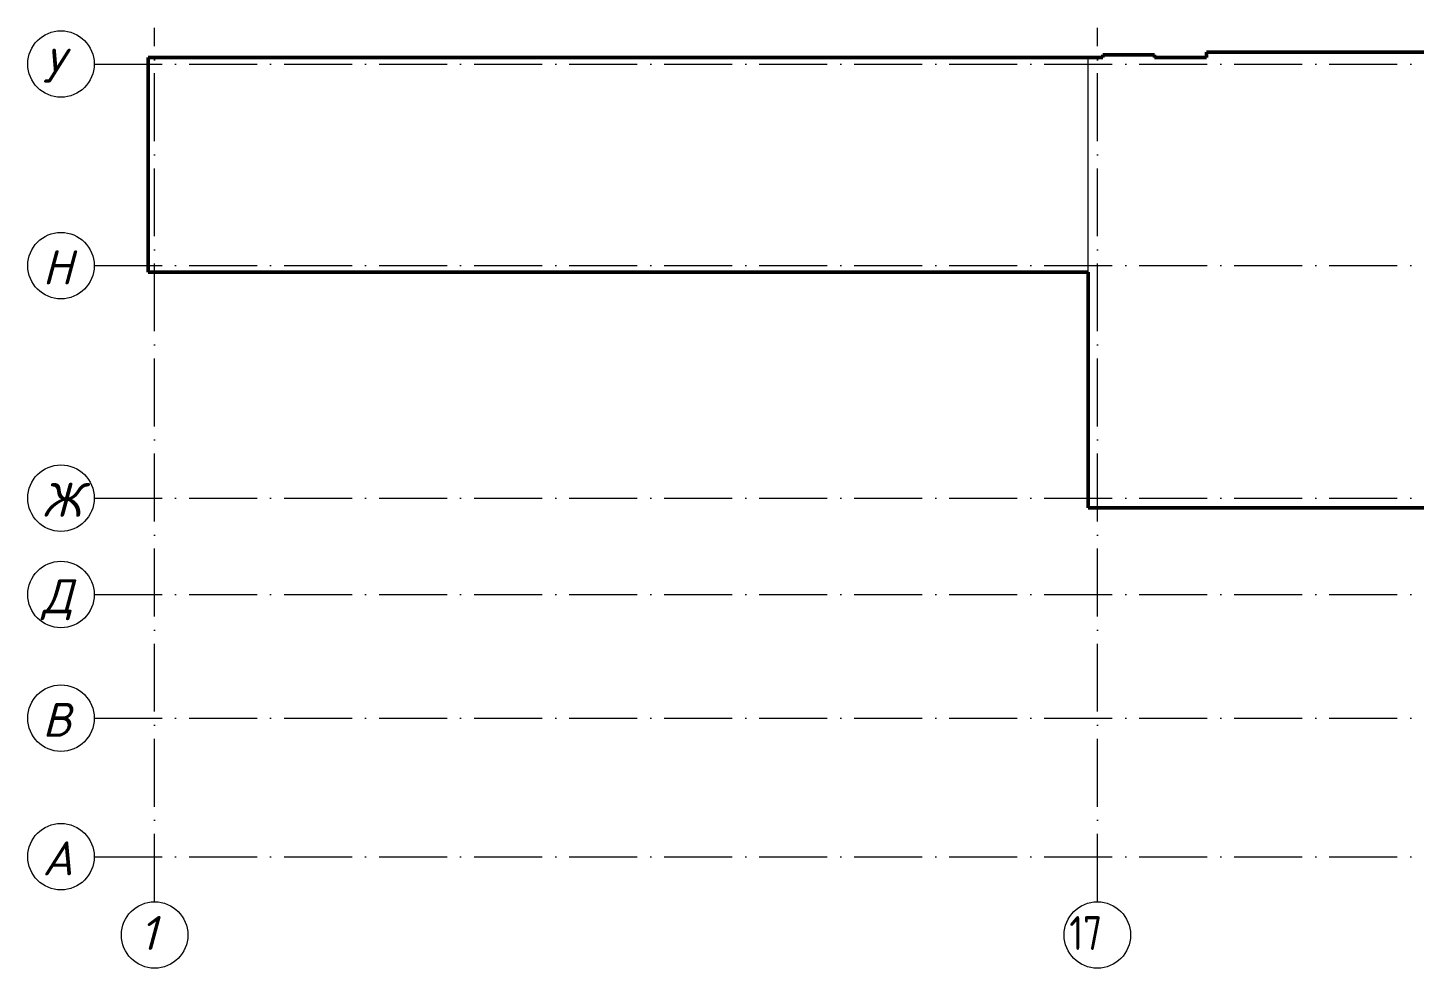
# Model space of a CAD drawing. Header units: millimetres. Extents: x -592259 to 288321, y -552984 to 293768.
# Drawn here: x 72088 to 174245, y 224344 to 293595 of the extents above; entities that cross this region are included whole.
import ezdxf

# ---------------------------------------------------------------- set-up
doc = ezdxf.new("R2010")
doc.units = ezdxf.units.MM
doc.linetypes.add('50_200_ШТРИХ_1Т_ш5_п1_п1_', pattern=[7000, 5000, -1000, 0, -1000])
doc.layers.add('A-DETL-____-OTLN', color=250, linetype='Continuous', lineweight=5)
doc.layers.add('G-____-____-TEXT', color=250, linetype='Continuous', lineweight=9)
doc.styles.add('ISOCPEUR_I_1', font='ГОСТ тип А.ttf', dxfattribs={"height": 2500})

msp = doc.modelspace()

# ---------------------------------------------------------------- linework, layer by layer
at = {"layer": 'A-DETL-____-OTLN', "linetype": '50_200_ШТРИХ_1Т_ш5_п1_п1_'}
for p, q in [((81436.6383, 229241.2425), (81436.6383, 293594.6156)), ((150896.6383, 229241.2425), (150896.6383, 293594.6156)), ((76985.0461, 290923.7275), (219185.0461, 290923.7275)), ((76985.0461, 276078.7275), (237985.0461, 276078.7275)), ((76985.0461, 258958.7275), (237985.0461, 258958.7275)), ((76985.0461, 251858.7275), (237985.0461, 251858.7275)), ((76985.0461, 242758.7275), (237985.0461, 242758.7275)), ((76985.0461, 232558.7275), (219185.0461, 232558.7275))]:
    msp.add_line(p, q, dxfattribs=at)
at = {"layer": 'A-DETL-____-OTLN', "lineweight": 50}
for p, q in [((80964.8304, 291400.9815), (150210.559, 291400.9815)), ((80964.8304, 275600.9815), (80964.8304, 291400.9815)), ((150210.559, 291400.9815), (151310.8163, 291400.9815)), ((151310.8163, 291594.6156), (155110.8163, 291594.6156)), ((151310.8163, 291400.9815), (151310.8163, 291594.6156)), ((155110.8163, 291594.6156), (155110.8163, 291400.9815)), ((155110.8163, 291400.9815), (158942.7348, 291400.9815)), ((158942.7348, 291806.9076), (190682.7348, 291806.9076)), ((158942.7348, 291400.9815), (158942.7348, 291806.9076)), ((150210.559, 275600.9815), (80964.8304, 275600.9815)), ((150210.559, 275600.9815), (150210.559, 258240.9643)), ((150210.559, 258240.9643), (185782.54, 258240.9643))]:
    msp.add_line(p, q, dxfattribs=at)
at = {"layer": 'A-DETL-____-OTLN'}
for p, q in [((150210.559, 291400.9815), (80964.8304, 291400.9815)), ((80964.8304, 291400.9815), (80964.8304, 275600.9815)), ((80964.8304, 275600.9815), (150210.559, 275600.9815))]:
    msp.add_line(p, q, dxfattribs=at)
at = {"layer": 'A-DETL-____-OTLN', "lineweight": 9}
msp.add_line((150210.559, 275600.9815), (150210.559, 291400.9815), dxfattribs=at)
at = {"layer": 'A-DETL-____-OTLN'}
for centre in [(74536.5866, 290923.7275), (74536.5866, 276078.7275), (74536.5866, 258958.7275), (74536.5866, 251858.7275), (74536.5866, 242758.7275), (74536.5866, 232558.7275), (81436.6383, 226792.7829), (150896.6383, 226792.7829)]:
    msp.add_circle(centre, 2448.4596, dxfattribs=at)

# ---------------------------------------------------------------- texts
at = {"layer": 'G-____-____-TEXT', "color": 7, "char_height": 2500, "attachment_point": 1, "style": 'ISOCPEUR_I_1'}
for s, insert, width in [('\\fISOCPEUR|b0|i1|c204|p34|;У', (73171.0104, 292050.4568), 2485.23125), ('\\fISOCPEUR|b0|i1|c204|p34|;Н', (73171.0104, 277205.4568), 2485.23125), ('\\fISOCPEUR|b0|i1|c204|p34|;Ж', (73151.0104, 260085.4568), 3126.58125), ('\\fISOCPEUR|b0|i1|c204|p34|;Д', (73151.0104, 252985.4568), 2805.90625), ('\\fISOCPEUR|b0|i1|c204|p34|;В', (73171.0104, 243885.4568), 2485.23125), ('\\fISOCPEUR|b0|i1|c204|p34|;А', (73171.0104, 233685.4568), 2805.90625), ('\\fISOCPEUR|b0|i1|c204|p34|;1', (80339.8337, 228188.8673), 1603.375), ('17', (148835.3394, 228188.8673), 3848.1)]:
    msp.add_mtext(s, dxfattribs=dict(at, insert=insert, width=width))

doc.saveas('drawing.dxf')
